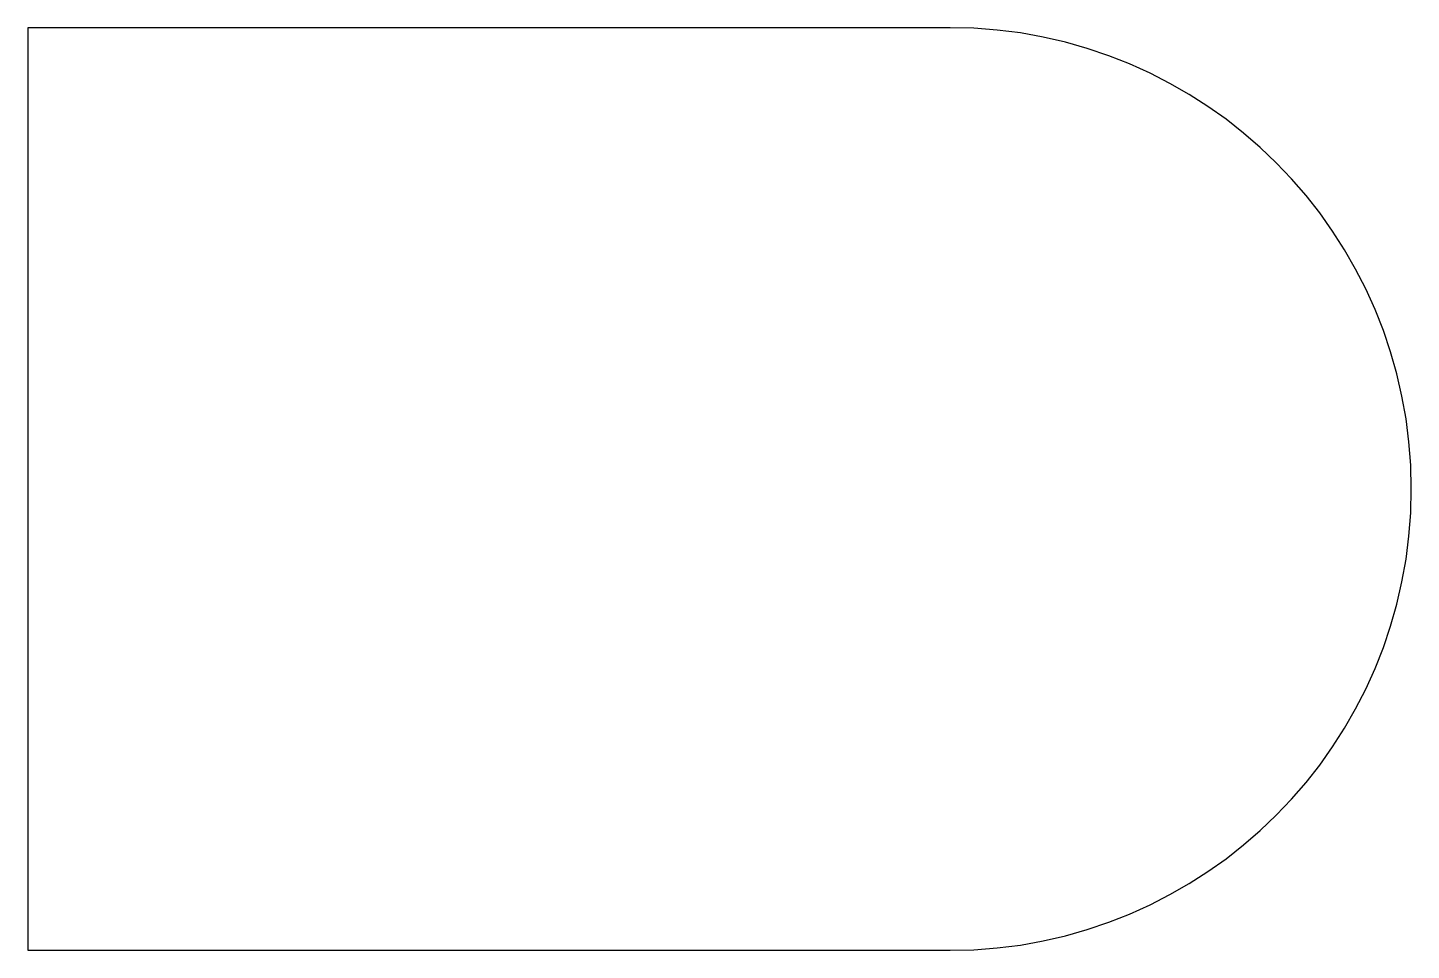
# Model space of a CAD drawing. Header units: millimetres. Extents: x 100 to 130, y 50 to 70.
import ezdxf

# ---------------------------------------------------------------- set-up
doc = ezdxf.new("R2010")
doc.units = ezdxf.units.MM

msp = doc.modelspace()

# ---------------------------------------------------------------- linework, layer by layer
msp.add_lwpolyline([(100, 50), (120, 50, 1), (120, 70), (100, 70)], format="xyb", close=True)

doc.saveas('drawing.dxf')
